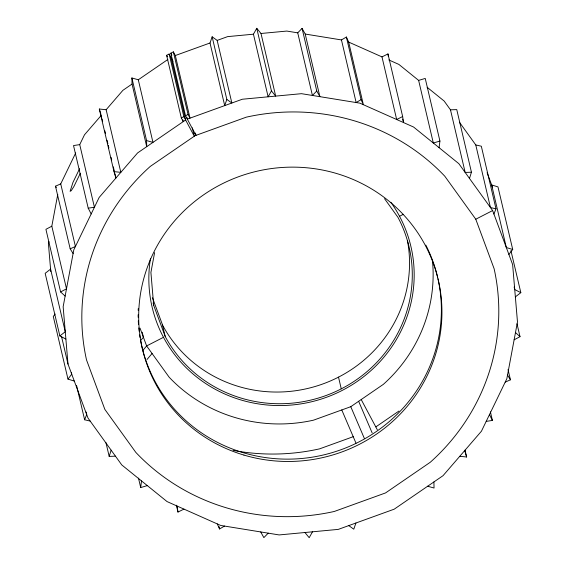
<?xml version="1.0" encoding="UTF-8"?>
<svg xmlns="http://www.w3.org/2000/svg" width="566" height="566" viewBox="0 0 566 566"><rect width="100%" height="100%" fill="white"/><g stroke="black" fill="none" stroke-linecap="round" stroke-linejoin="round"><path stroke-width="0.85" d="M147.302 485.607L140.701 487.567L141.521 480.93M439.103 147.691L439.923 141.054L425.236 78.433L418.635 80.393L398.888 64.418L388.849 59.954M48.924 241.654L48.464 244.102L50.784 271.567M51.817 226.195L45.917 229.322L60.604 291.943L66.498 288.809L51.817 226.195L57.767 194.364M154.61 252.641L150.91 272.423L153.697 305.399L165.279 336.657A131.043 126.756 -13.2 0 0 341.27 388.856A131.043 126.756 -13.2 0 0 397.962 217.344L384.547 198.687M115.457 456.175L109.181 456.401L111.134 450.175M469.49 178.439L471.443 172.213L456.755 109.599L450.479 109.825L444.161 101.052L427.139 87.277M226.839 99.425L224.702 105.601L210.021 42.988L212.151 36.811L217.174 40.398L231.855 103.019L226.839 99.425L212.151 36.811M355.922 523.012L353.785 529.189L348.769 525.602M90.171 421.069L84.624 419.781L86.704 414.574L86.103 411.998M493.92 214.04L496 208.84L481.319 146.219L475.765 144.931L459.408 122.214M80.252 173.451L73.905 186.497L71.266 190.671L70.099 191.343L72.95 182.436L79.608 168.682M73.099 253.54L70.177 248.799L75.419 246.5L60.732 183.886L75.717 152.919M79.735 144.62L73.523 145.568L88.211 208.182L94.423 207.234L79.735 144.62L84.49 134.807L101.243 115.407L101.647 117.12M271.439 90.914L268.128 96.814L253.441 34.193L256.752 28.3L260.997 33.486L275.684 96.1L271.439 90.914L256.752 28.3M312.496 531.807L309.185 537.7L304.94 532.514M55.164 314.024L53.282 316.486L67.97 379.1L74.295 381.088M67.97 379.1L71.741 374.176L71.337 372.463M508.884 254.438L512.718 249.486L497.974 186.9L491.642 184.919L506.329 247.533L512.718 249.486M141.139 339.954L143.41 337.258L142.236 332.235M142.653 350.658L146.629 345.946L163.489 337.301M146.955 359.559L152.07 353.495M61.56 336.636L67.998 364.08L87.992 418.048L121.782 464.948L167.048 501.582L220.719 525.453L279.13 534.934L338.305 529.38L394.212 509.174L443.037 475.681L481.447 431.193L506.839 378.739L517.473 321.898L512.626 264.534L492.632 210.566L458.842 163.666L413.576 127.032L359.905 103.161L301.494 93.68L242.319 99.234L187.311 119.122L186.914 117.403M106.146 109.726L99.319 109.026L114.007 171.639L120.834 172.34L106.146 109.726L122.907 90.319L132.041 84.051L131.899 77.967L138.288 79.771L167.861 59.48M260.997 33.486L286.806 31.066L297.737 32.842L302.074 28.371L305.208 34.052L319.896 96.666L316.762 90.992L302.074 28.371M316.762 90.992L312.418 95.456L297.737 32.842M268.206 533.158L263.862 537.629L260.728 531.948M59.854 335.935L65.267 331.74L50.579 269.126L45.167 273.321L59.854 335.935L65.882 339.062M515.357 296.874L520.833 292.672L510.928 250.646M193.735 133.88L194.52 133.335M140.043 328.16L146.629 345.946L169.156 377.211A151.879 146.905 -13.2 0 0 313.507 420.17L350.779 406.692L383.323 384.371A151.879 146.905 -13.2 0 0 432.474 260.848M375.866 426.884L398.98 411.029M305.208 34.052L341.461 39.938L346.378 37.031L348.677 42.082L363.358 104.696L361.066 99.644L346.378 37.031M361.066 99.644L356.141 102.552L341.461 39.938M217.266 523.918L219.558 528.969L224.483 526.062M514.126 339.805L520.02 336.678L517.006 323.809M182.868 119.886L183.271 121.605L181.311 117.926L166.623 55.312L169.149 54.018L173.005 61.234M195.419 133.01L195.97 135.359L185.528 115.768L170.84 53.147L173.366 51.853L175.326 55.532L190.013 118.145L188.054 114.466L173.366 51.853M181.311 117.926L183.837 116.631L169.149 54.018M185.528 115.768L188.054 114.466M399.532 216.269L403.36 214.302M475.773 219.212L494.104 268.68A208.833 201.998 -13.2 0 1 430.309 462.231L385.552 492.929L334.308 511.459A208.833 201.998 -13.2 0 1 135.826 452.397L104.852 409.402L86.52 359.934A208.833 201.998 -13.2 0 1 150.315 166.383L195.072 135.684L246.316 117.155A208.833 201.998 -13.2 0 1 444.798 176.217L475.773 219.212L492.632 210.566M348.677 42.082L381.979 56.897L387.965 53.933L402.652 116.546L403.537 122.567L402.73 119.136M402.652 116.546L396.667 119.511L381.979 56.897M176.366 505.212L177.972 512.067L183.957 509.103M70.177 248.799L55.489 186.186L60.732 183.886M505.205 382.121L510.447 379.814L508.035 369.52M175.326 55.532L210.021 42.988M217.174 40.398L227.631 36.62L253.441 34.193M353.58 436.563L319.62 448.845A208.833 201.998 -13.2 0 1 233.072 450.38M439.923 141.054L433.323 143.014L418.635 80.393M486.201 421.38L492.413 420.432L490.404 411.857M471.443 172.213L465.167 172.439L450.479 109.825M459.811 456.295L466.632 456.988L465.026 450.126M496 208.84L490.453 207.545L475.765 144.931M131.899 77.967L146.58 140.58L152.969 142.384L138.288 79.771M427.655 486.229L434.044 488.034L433.903 481.949M520.833 292.672L514.742 289.551L514.14 286.983M515.485 332.532L520.02 336.678M60.604 291.943L65.14 296.082M507.525 375.081L510.447 379.814M55.489 186.186L56.324 187.537M361.25 399.631L377.324 429.785M170.84 53.147L171.908 55.164M166.623 55.312L167.409 56.784M183.837 116.631L194.287 136.222L192.327 127.866M489.448 414.666L492.413 420.432M88.211 208.182L91.176 213.948M152.459 297.758L162.527 324.934M358.639 401.301L372.145 432.884M350.779 406.692L364.285 438.275M341.779 409.947L355.979 443.15M487.1 172.665L492.668 187.679M464.714 450.614L466.632 456.988M99.319 109.026L101.003 114.608M114.007 171.639L115.931 178.021L114.926 173.734M338.503 377.105L341.256 388.835M170.939 57.371L185.627 119.985L137.588 152.933L99.177 197.421L73.785 249.875L63.151 306.722L67.998 364.08M132.041 84.051L146.721 146.672L146.58 140.58M218.957 526.401L219.558 528.969M162.428 324.714L165.18 336.437M153.11 302.888L153.697 305.399M102.05 118.832L102.651 121.407M104.866 130.845L105.467 133.413M107.08 140.276L107.88 143.707M108.283 145.427L108.891 148.002M111.099 157.433L111.707 160.008M113.313 166.871L114.523 172.014M138.486 478.128L140.701 487.567M105.962 442.676L109.181 456.401M76.573 385.467L84.624 419.781M387.965 53.933L388.347 56.508M177.087 506.046L177.972 512.067M390.865 202.303A132.897 128.546 -13.2 0 1 310.819 401.945A132.897 128.546 -13.2 0 1 150.457 258.605M407.463 240.684A131.043 126.756 -13.2 0 1 320.788 384.682A131.043 126.756 -13.2 0 1 162.456 324.969M437.971 278.783A151.879 146.905 -13.2 0 1 322.195 455.248A151.879 146.905 -13.2 0 1 141.741 345.989M141.366 344.298A151.879 146.905 -13.2 0 1 140.672 340.902M140.057 337.463A151.879 146.905 -13.2 0 1 139.653 334.874M139.186 331.393A151.879 146.905 -13.2 0 1 138.804 327.898M138.507 324.389A151.879 146.905 -13.2 0 1 138.295 320.88M138.175 317.37A151.879 146.905 -13.2 0 1 138.139 314.738M138.189 310.373A151.879 146.905 -13.2 0 1 138.246 308.64M425.844 245.106A151.879 146.905 -13.2 0 1 437.582 277.092M243.918 455.071A151.879 146.905 -13.2 0 0 438.523 281.125A151.879 146.905 -13.2 0 0 188.499 206.724A151.879 146.905 -13.2 0 0 243.918 455.071"/></g></svg>
